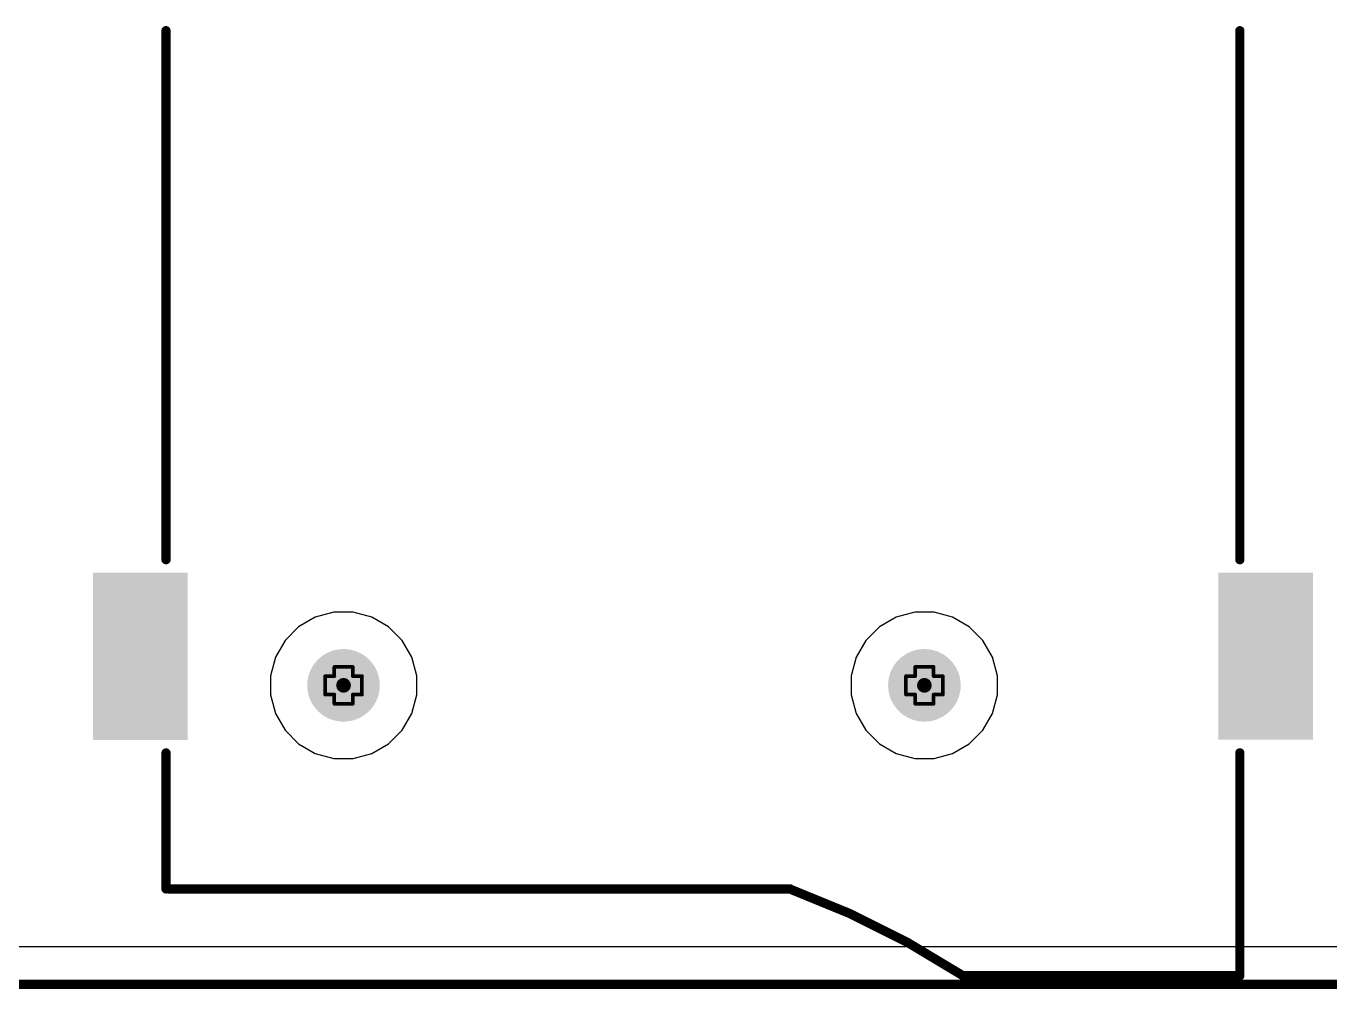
# Model space of a CAD drawing. Header units: inches. Extents: x -36 to 438, y -63 to 73.
# Drawn here: x 29.45 to 47.41, y -0.06 to 13.2 of the extents above; entities that cross this region are included whole.
import ezdxf

# ---------------------------------------------------------------- set-up
doc = ezdxf.new("R2010")
doc.units = ezdxf.units.IN
for name, color, linetype in [('Board Outline', 216, 'Continuous'), ('Bottom Layer', 5, 'Continuous'), ('Bottom Solder', 6, 'Continuous'), ('Drill Drawing', 1, 'Continuous'), ('Ground', 16, 'Continuous'), ('Pad Holes', 156, 'Continuous'), ('Power 3V3', 76, 'Continuous'), ('Top Layer', 1, 'Continuous'), ('Top Overlay', 2, 'Continuous'), ('Top Paste', 8, 'Continuous'), ('Top Solder', 216, 'Continuous')]:
    doc.layers.add(name, color=color, linetype=linetype)

msp = doc.modelspace()

# ---------------------------------------------------------------- hatches: boundary and pattern name
at = {"layer": 'Bottom Solder'}
h = msp.add_hatch(color=6, dxfattribs=at)
edge = h.paths.add_edge_path()
edge.add_arc((33.821, 4.119), 0.102, 0, 360)
h = msp.add_hatch(color=6, dxfattribs=at)
edge = h.paths.add_edge_path()
edge.add_arc((41.821, 4.119), 0.102, 0, 360)
at = {"layer": 'Pad Holes'}
h = msp.add_hatch(color=7, dxfattribs=at)
edge = h.paths.add_edge_path()
edge.add_arc((33.821, 4.119), 0.5, 0, 360)
h = msp.add_hatch(color=7, dxfattribs=at)
edge = h.paths.add_edge_path()
edge.add_arc((41.821, 4.119), 0.5, 0, 360)
at = {"layer": 'Top Layer'}
for points in [[(30.421, 3.419), (30.421, 5.619), (31.621, 5.619), (31.621, 3.419)], [(45.921, 3.419), (45.921, 5.619), (47.121, 5.619), (47.121, 3.419)]]:
    msp.add_hatch(color=1, dxfattribs=at).paths.add_polyline_path(points)
at = {"layer": 'Top Paste'}
for points in [[(30.421, 3.419), (30.421, 5.619), (31.621, 5.619), (31.621, 3.419)], [(45.921, 3.419), (45.921, 5.619), (47.121, 5.619), (47.121, 3.419)]]:
    msp.add_hatch(color=8, dxfattribs=at).paths.add_polyline_path(points)
at = {"layer": 'Top Solder'}
for points in [[(30.37, 3.368), (30.37, 5.67), (31.672, 5.67), (31.672, 3.368)], [(45.87, 3.369), (45.87, 5.67), (47.172, 5.67), (47.172, 3.369)]]:
    msp.add_hatch(color=216, dxfattribs=at).paths.add_polyline_path(points)
h = msp.add_hatch(color=216, dxfattribs=at)
edge = h.paths.add_edge_path()
edge.add_arc((33.821, 4.119), 0.102, 0, 360)
h = msp.add_hatch(color=216, dxfattribs=at)
edge = h.paths.add_edge_path()
edge.add_arc((41.821, 4.119), 0.102, 0, 360)

# ---------------------------------------------------------------- linework, layer by layer
at = {"layer": 'Board Outline'}
msp.add_lwpolyline([(0.471, 0, 0.127, 0.127, 0), (53.216, 0, 0.127, 0.127, 0)], format="xyseb", dxfattribs=at)
at = {"layer": 'Bottom Layer'}
for p, q in [((33.432, 5.059), (33.202, 4.926)), ((33.689, 5.127), (33.432, 5.059)), ((33.954, 5.127), (33.689, 5.127)), ((34.21, 5.059), (33.954, 5.127)), ((34.44, 4.926), (34.21, 5.059)), ((41.432, 5.059), (41.202, 4.926)), ((41.689, 5.127), (41.432, 5.059)), ((41.954, 5.127), (41.689, 5.127)), ((42.21, 5.059), (41.954, 5.127)), ((42.44, 4.926), (42.21, 5.059)), ((33.202, 4.926), (33.015, 4.738)), ((34.628, 4.738), (34.44, 4.926)), ((41.202, 4.926), (41.015, 4.738)), ((42.628, 4.738), (42.44, 4.926)), ((33.015, 4.738), (32.882, 4.508)), ((34.761, 4.508), (34.628, 4.738)), ((41.015, 4.738), (40.882, 4.508)), ((42.761, 4.508), (42.628, 4.738)), ((32.882, 4.508), (32.813, 4.252)), ((34.829, 4.252), (34.761, 4.508)), ((40.882, 4.508), (40.813, 4.252)), ((42.829, 4.252), (42.761, 4.508)), ((32.813, 4.252), (32.813, 3.987)), ((34.829, 3.987), (34.829, 4.252)), ((40.813, 4.252), (40.813, 3.987)), ((42.829, 3.987), (42.829, 4.252)), ((32.813, 3.987), (32.882, 3.73)), ((34.761, 3.73), (34.829, 3.987)), ((40.813, 3.987), (40.882, 3.73)), ((42.761, 3.73), (42.829, 3.987)), ((32.882, 3.73), (33.015, 3.5)), ((34.628, 3.5), (34.761, 3.73)), ((40.882, 3.73), (41.015, 3.5)), ((42.628, 3.5), (42.761, 3.73)), ((33.015, 3.5), (33.202, 3.313)), ((34.44, 3.313), (34.628, 3.5)), ((41.015, 3.5), (41.202, 3.313)), ((42.44, 3.313), (42.628, 3.5)), ((33.202, 3.313), (33.432, 3.18)), ((34.21, 3.18), (34.44, 3.313)), ((41.202, 3.313), (41.432, 3.18)), ((42.21, 3.18), (42.44, 3.313)), ((33.432, 3.18), (33.689, 3.111)), ((33.689, 3.111), (33.954, 3.111)), ((33.954, 3.111), (34.21, 3.18)), ((41.432, 3.18), (41.689, 3.111)), ((41.689, 3.111), (41.954, 3.111)), ((41.954, 3.111), (42.21, 3.18)), ((52.698, 0.518), (28.817, 0.518))]:
    msp.add_line(p, q, dxfattribs=at)
at = {"layer": 'Drill Drawing'}
for points in [[(33.694, 4.246, 0.0508, 0.0508, 0), (33.694, 4.373, 0.0508, 0.0508, 0)], [(33.694, 4.373, 0.0508, 0.0508, 0), (33.948, 4.373, 0.0508, 0.0508, 0)], [(33.948, 4.246, 0.0508, 0.0508, 0), (33.948, 4.373, 0.0508, 0.0508, 0)], [(41.694, 4.246, 0.0508, 0.0508, 0), (41.694, 4.373, 0.0508, 0.0508, 0)], [(41.694, 4.373, 0.0508, 0.0508, 0), (41.948, 4.373, 0.0508, 0.0508, 0)], [(41.948, 4.246, 0.0508, 0.0508, 0), (41.948, 4.373, 0.0508, 0.0508, 0)], [(33.567, 3.992, 0.0508, 0.0508, 0), (33.567, 4.246, 0.0508, 0.0508, 0)], [(33.567, 4.246, 0.0508, 0.0508, 0), (33.694, 4.246, 0.0508, 0.0508, 0)], [(33.948, 4.246, 0.0508, 0.0508, 0), (34.075, 4.246, 0.0508, 0.0508, 0)], [(34.075, 3.992, 0.0508, 0.0508, 0), (34.075, 4.246, 0.0508, 0.0508, 0)], [(41.567, 3.992, 0.0508, 0.0508, 0), (41.567, 4.246, 0.0508, 0.0508, 0)], [(41.567, 4.246, 0.0508, 0.0508, 0), (41.694, 4.246, 0.0508, 0.0508, 0)], [(41.948, 4.246, 0.0508, 0.0508, 0), (42.075, 4.246, 0.0508, 0.0508, 0)], [(42.075, 3.992, 0.0508, 0.0508, 0), (42.075, 4.246, 0.0508, 0.0508, 0)], [(33.567, 3.992, 0.0508, 0.0508, 0), (33.694, 3.992, 0.0508, 0.0508, 0)], [(33.694, 3.865, 0.0508, 0.0508, 0), (33.694, 3.992, 0.0508, 0.0508, 0)], [(33.948, 3.992, 0.0508, 0.0508, 0), (34.075, 3.992, 0.0508, 0.0508, 0)], [(33.948, 3.865, 0.0508, 0.0508, 0), (33.948, 3.992, 0.0508, 0.0508, 0)], [(41.567, 3.992, 0.0508, 0.0508, 0), (41.694, 3.992, 0.0508, 0.0508, 0)], [(41.694, 3.865, 0.0508, 0.0508, 0), (41.694, 3.992, 0.0508, 0.0508, 0)], [(41.948, 3.992, 0.0508, 0.0508, 0), (42.075, 3.992, 0.0508, 0.0508, 0)], [(41.948, 3.865, 0.0508, 0.0508, 0), (41.948, 3.992, 0.0508, 0.0508, 0)], [(33.694, 3.865, 0.0508, 0.0508, 0), (33.948, 3.865, 0.0508, 0.0508, 0)], [(41.694, 3.865, 0.0508, 0.0508, 0), (41.948, 3.865, 0.0508, 0.0508, 0)]]:
    msp.add_lwpolyline(points, format="xyseb", dxfattribs=at)
for points in [[(33.682, 4.373, 0.0254, 0.0254, 1), (33.707, 4.373, 0.0254, 0.0254, 1)], [(33.682, 4.373, 0.0254, 0.0254, 1), (33.707, 4.373, 0.0254, 0.0254, 1)], [(33.936, 4.373, 0.0254, 0.0254, 1), (33.961, 4.373, 0.0254, 0.0254, 1)], [(33.936, 4.373, 0.0254, 0.0254, 1), (33.961, 4.373, 0.0254, 0.0254, 1)], [(41.682, 4.373, 0.0254, 0.0254, 1), (41.707, 4.373, 0.0254, 0.0254, 1)], [(41.682, 4.373, 0.0254, 0.0254, 1), (41.707, 4.373, 0.0254, 0.0254, 1)], [(41.936, 4.373, 0.0254, 0.0254, 1), (41.961, 4.373, 0.0254, 0.0254, 1)], [(41.936, 4.373, 0.0254, 0.0254, 1), (41.961, 4.373, 0.0254, 0.0254, 1)], [(33.555, 4.246, 0.0254, 0.0254, 1), (33.58, 4.246, 0.0254, 0.0254, 1)], [(33.555, 4.246, 0.0254, 0.0254, 1), (33.58, 4.246, 0.0254, 0.0254, 1)], [(33.682, 4.246, 0.0254, 0.0254, 1), (33.707, 4.246, 0.0254, 0.0254, 1)], [(33.682, 4.246, 0.0254, 0.0254, 1), (33.707, 4.246, 0.0254, 0.0254, 1)], [(33.936, 4.246, 0.0254, 0.0254, 1), (33.961, 4.246, 0.0254, 0.0254, 1)], [(33.936, 4.246, 0.0254, 0.0254, 1), (33.961, 4.246, 0.0254, 0.0254, 1)], [(34.063, 4.246, 0.0254, 0.0254, 1), (34.088, 4.246, 0.0254, 0.0254, 1)], [(34.063, 4.246, 0.0254, 0.0254, 1), (34.088, 4.246, 0.0254, 0.0254, 1)], [(41.555, 4.246, 0.0254, 0.0254, 1), (41.58, 4.246, 0.0254, 0.0254, 1)], [(41.555, 4.246, 0.0254, 0.0254, 1), (41.58, 4.246, 0.0254, 0.0254, 1)], [(41.682, 4.246, 0.0254, 0.0254, 1), (41.707, 4.246, 0.0254, 0.0254, 1)], [(41.682, 4.246, 0.0254, 0.0254, 1), (41.707, 4.246, 0.0254, 0.0254, 1)], [(41.936, 4.246, 0.0254, 0.0254, 1), (41.961, 4.246, 0.0254, 0.0254, 1)], [(41.936, 4.246, 0.0254, 0.0254, 1), (41.961, 4.246, 0.0254, 0.0254, 1)], [(42.063, 4.246, 0.0254, 0.0254, 1), (42.088, 4.246, 0.0254, 0.0254, 1)], [(42.063, 4.246, 0.0254, 0.0254, 1), (42.088, 4.246, 0.0254, 0.0254, 1)], [(33.555, 3.992, 0.0254, 0.0254, 1), (33.58, 3.992, 0.0254, 0.0254, 1)], [(33.555, 3.992, 0.0254, 0.0254, 1), (33.58, 3.992, 0.0254, 0.0254, 1)], [(33.682, 3.992, 0.0254, 0.0254, 1), (33.707, 3.992, 0.0254, 0.0254, 1)], [(33.682, 3.992, 0.0254, 0.0254, 1), (33.707, 3.992, 0.0254, 0.0254, 1)], [(33.936, 3.992, 0.0254, 0.0254, 1), (33.961, 3.992, 0.0254, 0.0254, 1)], [(33.936, 3.992, 0.0254, 0.0254, 1), (33.961, 3.992, 0.0254, 0.0254, 1)], [(34.063, 3.992, 0.0254, 0.0254, 1), (34.088, 3.992, 0.0254, 0.0254, 1)], [(34.063, 3.992, 0.0254, 0.0254, 1), (34.088, 3.992, 0.0254, 0.0254, 1)], [(41.555, 3.992, 0.0254, 0.0254, 1), (41.58, 3.992, 0.0254, 0.0254, 1)], [(41.555, 3.992, 0.0254, 0.0254, 1), (41.58, 3.992, 0.0254, 0.0254, 1)], [(41.682, 3.992, 0.0254, 0.0254, 1), (41.707, 3.992, 0.0254, 0.0254, 1)], [(41.682, 3.992, 0.0254, 0.0254, 1), (41.707, 3.992, 0.0254, 0.0254, 1)], [(41.936, 3.992, 0.0254, 0.0254, 1), (41.961, 3.992, 0.0254, 0.0254, 1)], [(41.936, 3.992, 0.0254, 0.0254, 1), (41.961, 3.992, 0.0254, 0.0254, 1)], [(42.063, 3.992, 0.0254, 0.0254, 1), (42.088, 3.992, 0.0254, 0.0254, 1)], [(42.063, 3.992, 0.0254, 0.0254, 1), (42.088, 3.992, 0.0254, 0.0254, 1)], [(33.682, 3.865, 0.0254, 0.0254, 1), (33.707, 3.865, 0.0254, 0.0254, 1)], [(33.682, 3.865, 0.0254, 0.0254, 1), (33.707, 3.865, 0.0254, 0.0254, 1)], [(33.936, 3.865, 0.0254, 0.0254, 1), (33.961, 3.865, 0.0254, 0.0254, 1)], [(33.936, 3.865, 0.0254, 0.0254, 1), (33.961, 3.865, 0.0254, 0.0254, 1)], [(41.682, 3.865, 0.0254, 0.0254, 1), (41.707, 3.865, 0.0254, 0.0254, 1)], [(41.682, 3.865, 0.0254, 0.0254, 1), (41.707, 3.865, 0.0254, 0.0254, 1)], [(41.936, 3.865, 0.0254, 0.0254, 1), (41.961, 3.865, 0.0254, 0.0254, 1)], [(41.936, 3.865, 0.0254, 0.0254, 1), (41.961, 3.865, 0.0254, 0.0254, 1)]]:
    msp.add_lwpolyline(points, format="xyseb", close=True, dxfattribs=at)
at = {"layer": 'Ground'}
for p, q in [((33.432, 5.059), (33.202, 4.926)), ((33.689, 5.127), (33.432, 5.059)), ((33.954, 5.127), (33.689, 5.127)), ((34.21, 5.059), (33.954, 5.127)), ((34.44, 4.926), (34.21, 5.059)), ((41.432, 5.059), (41.202, 4.926)), ((41.689, 5.127), (41.432, 5.059)), ((41.954, 5.127), (41.689, 5.127)), ((42.21, 5.059), (41.954, 5.127)), ((42.44, 4.926), (42.21, 5.059)), ((33.202, 4.926), (33.015, 4.738)), ((34.628, 4.738), (34.44, 4.926)), ((41.202, 4.926), (41.015, 4.738)), ((42.628, 4.738), (42.44, 4.926)), ((33.015, 4.738), (32.882, 4.508)), ((34.761, 4.508), (34.628, 4.738)), ((41.015, 4.738), (40.882, 4.508)), ((42.761, 4.508), (42.628, 4.738)), ((32.882, 4.508), (32.813, 4.252)), ((34.829, 4.252), (34.761, 4.508)), ((40.882, 4.508), (40.813, 4.252)), ((42.829, 4.252), (42.761, 4.508)), ((32.813, 4.252), (32.813, 3.987)), ((34.829, 3.987), (34.829, 4.252)), ((40.813, 4.252), (40.813, 3.987)), ((42.829, 3.987), (42.829, 4.252)), ((32.813, 3.987), (32.882, 3.73)), ((34.761, 3.73), (34.829, 3.987)), ((40.813, 3.987), (40.882, 3.73)), ((42.761, 3.73), (42.829, 3.987)), ((32.882, 3.73), (33.015, 3.5)), ((34.628, 3.5), (34.761, 3.73)), ((40.882, 3.73), (41.015, 3.5)), ((42.628, 3.5), (42.761, 3.73)), ((33.015, 3.5), (33.202, 3.313)), ((34.44, 3.313), (34.628, 3.5)), ((41.015, 3.5), (41.202, 3.313)), ((42.44, 3.313), (42.628, 3.5)), ((33.202, 3.313), (33.432, 3.18)), ((34.21, 3.18), (34.44, 3.313)), ((41.202, 3.313), (41.432, 3.18)), ((42.21, 3.18), (42.44, 3.313)), ((33.432, 3.18), (33.689, 3.111)), ((33.689, 3.111), (33.954, 3.111)), ((33.954, 3.111), (34.21, 3.18)), ((41.432, 3.18), (41.689, 3.111)), ((41.689, 3.111), (41.954, 3.111)), ((41.954, 3.111), (42.21, 3.18)), ((52.698, 0.518), (28.817, 0.518))]:
    msp.add_line(p, q, dxfattribs=at)
at = {"layer": 'Power 3V3'}
for p, q in [((33.432, 5.059), (33.202, 4.926)), ((33.689, 5.127), (33.432, 5.059)), ((33.954, 5.127), (33.689, 5.127)), ((34.21, 5.059), (33.954, 5.127)), ((34.44, 4.926), (34.21, 5.059)), ((41.432, 5.059), (41.202, 4.926)), ((41.689, 5.127), (41.432, 5.059)), ((41.954, 5.127), (41.689, 5.127)), ((42.21, 5.059), (41.954, 5.127)), ((42.44, 4.926), (42.21, 5.059)), ((33.202, 4.926), (33.015, 4.738)), ((34.628, 4.738), (34.44, 4.926)), ((41.202, 4.926), (41.015, 4.738)), ((42.628, 4.738), (42.44, 4.926)), ((33.015, 4.738), (32.882, 4.508)), ((34.761, 4.508), (34.628, 4.738)), ((41.015, 4.738), (40.882, 4.508)), ((42.761, 4.508), (42.628, 4.738)), ((32.882, 4.508), (32.813, 4.252)), ((34.829, 4.252), (34.761, 4.508)), ((40.882, 4.508), (40.813, 4.252)), ((42.829, 4.252), (42.761, 4.508)), ((32.813, 4.252), (32.813, 3.987)), ((34.829, 3.987), (34.829, 4.252)), ((40.813, 4.252), (40.813, 3.987)), ((42.829, 3.987), (42.829, 4.252)), ((32.813, 3.987), (32.882, 3.73)), ((34.761, 3.73), (34.829, 3.987)), ((40.813, 3.987), (40.882, 3.73)), ((42.761, 3.73), (42.829, 3.987)), ((32.882, 3.73), (33.015, 3.5)), ((34.628, 3.5), (34.761, 3.73)), ((40.882, 3.73), (41.015, 3.5)), ((42.628, 3.5), (42.761, 3.73)), ((33.015, 3.5), (33.202, 3.313)), ((34.44, 3.313), (34.628, 3.5)), ((41.015, 3.5), (41.202, 3.313)), ((42.44, 3.313), (42.628, 3.5)), ((33.202, 3.313), (33.432, 3.18)), ((34.21, 3.18), (34.44, 3.313)), ((41.202, 3.313), (41.432, 3.18)), ((42.21, 3.18), (42.44, 3.313)), ((33.432, 3.18), (33.689, 3.111)), ((33.689, 3.111), (33.954, 3.111)), ((33.954, 3.111), (34.21, 3.18)), ((41.432, 3.18), (41.689, 3.111)), ((41.689, 3.111), (41.954, 3.111)), ((41.954, 3.111), (42.21, 3.18)), ((52.698, 0.518), (26.075, 0.518))]:
    msp.add_line(p, q, dxfattribs=at)
at = {"layer": 'Top Layer'}
for p, q in [((33.432, 5.059), (33.202, 4.926)), ((33.689, 5.127), (33.432, 5.059)), ((33.954, 5.127), (33.689, 5.127)), ((34.21, 5.059), (33.954, 5.127)), ((34.44, 4.926), (34.21, 5.059)), ((41.432, 5.059), (41.202, 4.926)), ((41.689, 5.127), (41.432, 5.059)), ((41.954, 5.127), (41.689, 5.127)), ((42.21, 5.059), (41.954, 5.127)), ((42.44, 4.926), (42.21, 5.059)), ((33.202, 4.926), (33.015, 4.738)), ((34.628, 4.738), (34.44, 4.926)), ((41.202, 4.926), (41.015, 4.738)), ((42.628, 4.738), (42.44, 4.926)), ((33.015, 4.738), (32.882, 4.508)), ((34.761, 4.508), (34.628, 4.738)), ((41.015, 4.738), (40.882, 4.508)), ((42.761, 4.508), (42.628, 4.738)), ((32.882, 4.508), (32.813, 4.252)), ((34.829, 4.252), (34.761, 4.508)), ((40.882, 4.508), (40.813, 4.252)), ((42.829, 4.252), (42.761, 4.508)), ((32.813, 4.252), (32.813, 3.987)), ((34.829, 3.987), (34.829, 4.252)), ((40.813, 4.252), (40.813, 3.987)), ((42.829, 3.987), (42.829, 4.252)), ((32.813, 3.987), (32.882, 3.73)), ((34.761, 3.73), (34.829, 3.987)), ((40.813, 3.987), (40.882, 3.73)), ((42.761, 3.73), (42.829, 3.987)), ((32.882, 3.73), (33.015, 3.5)), ((34.628, 3.5), (34.761, 3.73)), ((40.882, 3.73), (41.015, 3.5)), ((42.628, 3.5), (42.761, 3.73)), ((33.015, 3.5), (33.202, 3.313)), ((34.44, 3.313), (34.628, 3.5)), ((41.015, 3.5), (41.202, 3.313)), ((42.44, 3.313), (42.628, 3.5)), ((33.202, 3.313), (33.432, 3.18)), ((34.21, 3.18), (34.44, 3.313)), ((41.202, 3.313), (41.432, 3.18)), ((42.21, 3.18), (42.44, 3.313)), ((33.432, 3.18), (33.689, 3.111)), ((33.689, 3.111), (33.954, 3.111)), ((33.954, 3.111), (34.21, 3.18)), ((41.432, 3.18), (41.689, 3.111)), ((41.689, 3.111), (41.954, 3.111)), ((41.954, 3.111), (42.21, 3.18)), ((52.698, 0.518), (28.817, 0.518))]:
    msp.add_line(p, q, dxfattribs=at)
at = {"layer": 'Top Overlay'}
for points in [[(31.376, 5.85, 0.127, 0.127, 0), (31.376, 13.138, 0.127, 0.127, 0)], [(46.166, 5.85, 0.127, 0.127, 0), (46.166, 13.138, 0.127, 0.127, 0)], [(31.376, 1.314, 0.127, 0.127, 0), (31.376, 3.188, 0.127, 0.127, 0)], [(46.166, 0.118, 0.127, 0.127, 0), (46.166, 3.188, 0.127, 0.127, 0)], [(31.411, 1.314, 0.127, 0.127, 0), (39.974, 1.314, 0.127, 0.127, 0)], [(39.974, 1.311, 0.127, 0.127, -0.056867), (42.349, 0.121, 0.127, 0.127, 0)], [(42.349, 0.118, 0.127, 0.127, 0), (46.166, 0.118, 0.127, 0.127, 0)]]:
    msp.add_lwpolyline(points, format="xyseb", dxfattribs=at)
for points in [[(31.344, 13.138, 0.0635, 0.0635, 1), (31.408, 13.138, 0.0635, 0.0635, 1)], [(46.134, 13.138, 0.0635, 0.0635, 1), (46.198, 13.138, 0.0635, 0.0635, 1)], [(31.344, 5.85, 0.0635, 0.0635, 1), (31.408, 5.85, 0.0635, 0.0635, 1)], [(46.134, 5.85, 0.0635, 0.0635, 1), (46.198, 5.85, 0.0635, 0.0635, 1)], [(31.344, 3.188, 0.0635, 0.0635, 1), (31.408, 3.188, 0.0635, 0.0635, 1)], [(46.134, 3.188, 0.0635, 0.0635, 1), (46.198, 3.188, 0.0635, 0.0635, 1)], [(31.344, 1.314, 0.0635, 0.0635, 1), (31.408, 1.314, 0.0635, 0.0635, 1)], [(31.379, 1.314, 0.0635, 0.0635, 1), (31.443, 1.314, 0.0635, 0.0635, 1)], [(39.942, 1.314, 0.0635, 0.0635, 1), (40.006, 1.314, 0.0635, 0.0635, 1)], [(39.942, 1.311, 0.0635, 0.0635, 1), (40.006, 1.311, 0.0635, 0.0635, 1)], [(42.317, 0.121, 0.0635, 0.0635, 1), (42.381, 0.121, 0.0635, 0.0635, 1)], [(42.317, 0.118, 0.0635, 0.0635, 1), (42.381, 0.118, 0.0635, 0.0635, 1)], [(46.134, 0.118, 0.0635, 0.0635, 1), (46.198, 0.118, 0.0635, 0.0635, 1)], [(46.134, 0.118, 0.0635, 0.0635, 1), (46.198, 0.118, 0.0635, 0.0635, 1)]]:
    msp.add_lwpolyline(points, format="xyseb", close=True, dxfattribs=at)

doc.saveas('drawing.dxf')
